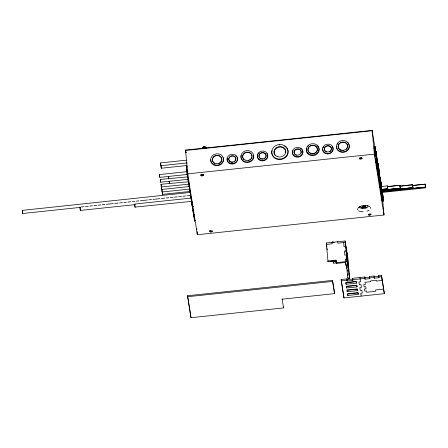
<?xml version="1.0" encoding="UTF-8"?>
<svg xmlns="http://www.w3.org/2000/svg" width="448" height="448" viewBox="0 0 448 448"><rect width="100%" height="100%" fill="white"/><g stroke="black" fill="none" stroke-linecap="round" stroke-linejoin="round"><path stroke-width="0.67" d="M185.534 150.035L187.74 174.222M374.466 155.215L374.338 154.134L187.695 173.874L197.355 234.713L384.009 215.001L382.732 200.805M202.703 148.154L202.653 147.834M206.136 147.79L206.086 147.47M362.074 207.329L362.034 207.071C362.516 209.686 361.346 206.147 363.317 207.172M375.273 157.013L374.489 151.032M377.507 171.002L376.645 164.237M387.57 186.878L387.604 187.258L387.559 186.564L400.014 185.287L400.165 186.698L400.126 186.049L412.574 184.727L412.681 185.399M412.698 185.752L412.731 186.133L412.67 185.534M191.19 199.797L189.935 190.546M186.278 160.182L160.558 162.904L160.67 164.332M187.27 162.91L160.854 165.704L160.742 164.27M186.978 165.514L161.258 168.235L161.118 166.533M204.534 146.58L204.63 147.448L204.523 146.535M357.487 208.533L357.543 209.782M159.617 175.958L159.505 174.558L187.286 171.623M187.583 174.423L159.802 177.358L159.768 176.736M188.356 179.278L160.574 182.218L160.507 181.804L160.283 179.413L188.042 176.859M160.574 182.218L160.294 179.441M188.126 181.815L161.056 184.274L161.325 186.967L189.134 184.134M161.353 187.074L161.056 184.274M189.51 186.514L161.734 189.454L161.437 186.654L161.51 187.062M189.913 189.039L162.137 191.979L161.997 190.305M190.294 191.419L162.518 194.359L162.434 193.234M80.45 207.379L22.753 213.483L22.406 210.37L189.93 192.461M79.968 207.161L80.321 210.426L135.234 204.618M80.321 210.426L79.996 207.194M192.03 201.331L134.982 207.11L134.686 204.053L190.988 198.1M135.033 207.357L134.775 204.579M186.586 168.258L186.592 168.84M360.091 206.993L360.198 206.707L359.856 207.312A1.663 1.473 -9.1 0 1 358.294 207.889M203.588 147.146C204.131 146.166 203.89 147.151 205.066 146.989L204.641 147.252M369.135 210.224L367.063 211.159M359.526 207.558L358.708 207.794M203.93 147.056L204.613 146.983M229.27 145.499L185.539 150.035M230.658 145.354L372.204 130.385L372.534 132.642L372.49 132.171M185.562 150.461L372.21 130.726L372.204 130.385M201.275 175.196L203.336 174.978M359.856 158.424L361.917 158.206M81.362 206.976L84.146 206.679M85.534 206.534L88.318 206.237M89.706 206.091L92.484 205.8M93.878 205.649L96.656 205.358M98.045 205.212L100.828 204.915M102.217 204.77L105 204.473M106.389 204.327L113.338 203.594M114.733 203.442L118.205 203.078M119.594 202.933L122.377 202.636M123.766 202.49L126.549 202.194M127.938 202.048L130.715 201.757M132.11 201.606L134.887 201.314M136.276 201.169L139.059 200.872M140.448 200.726L147.403 199.993M148.792 199.842L151.57 199.55M152.964 199.399L159.914 198.666M161.302 198.52L164.78 198.15M166.169 198.005L168.946 197.714M170.341 197.562L173.118 197.271M174.507 197.126L177.29 196.829M178.679 196.683L181.462 196.386M182.851 196.241L185.634 195.95M187.023 195.798L190.495 195.434M381.226 186.564L387.447 185.853L387.554 186.525M387.57 186.659L400.008 185.315M400.131 186.312L412.574 184.75M381.489 189.448L387.738 188.742L387.828 189.554L387.447 185.875M381.494 189.498L387.722 188.882M381.506 189.577L387.727 188.922M400.288 188.322L400.238 187.583L400.299 188.166L381.606 190.187L400.282 188.278L400.394 188.989L400.131 186.099M381.623 190.294L400.294 188.356M381.735 190.91L412.838 187.617L412.955 188.429L412.698 185.534M381.73 190.966L412.849 187.712M381.752 191.05L412.854 187.796M380.554 191.8L425.477 187.051C425.925 190.254 424.889 181.955 425.326 184.828M380.559 191.85L425.488 187.146M380.57 191.94L425.499 187.225M380.671 192.606L425.6 187.835M362.09 207.435L363.339 207.301M345.509 262.444L336.291 263.418L336.062 260.898L328.048 261.744L326.29 242.978L345.128 240.985L347.838 257.981L349.709 278.527L348.102 278.695L347.374 274.131L346.724 267.019L348.331 266.851L348.544 268.167L347.463 257.258L346.209 250.023L347.598 265.306L345.99 265.479L345.162 259.19L346.769 259.017L346.886 259.762M346.388 257.37L347.463 257.258M346.517 258.798L347.592 258.686M336.062 260.898L335.944 260.154L327.925 260.999L328.048 261.744M330.506 261.251L333.267 260.96M335.994 261.178L333.25 261.464L333.519 263.15L336.946 262.786M346.73 260.109L347.799 259.991M335.944 260.154L336.174 262.674L346.998 261.531L347.598 265.306M347.374 274.131L348.981 273.963L349.709 278.527M283.399 306.942L283.489 307.922L190.988 317.705L187.55 295.747L332.545 280.414L334.589 293.636L282.094 299.191M378.924 277.71L378.672 275.537L381.506 275.234L384.345 293.658L343.952 297.931L341.107 279.507L346.853 278.902L347.105 281.07L352.845 280.465L352.598 278.292L364.756 277.01L365.002 279.177L369.813 278.673L369.561 276.5L374.119 276.018L374.366 278.191L378.924 277.71L378.834 276.758M346.97 279.647L352.716 279.037M364.874 277.749L369.684 277.245M374.237 276.763L378.795 276.282L378.672 275.537M187.639 296.727L332.634 281.389L334.589 293.636M341.242 280.935L346.982 280.33L347.105 281.07M352.598 278.292L352.727 279.72L364.885 278.432L365.002 279.177M369.561 276.5L369.695 277.928L374.248 277.446L374.366 278.191M378.806 276.965L381.634 276.662L384.345 293.658M346.069 284.234L356.446 283.136L356.317 281.708L345.94 282.806L346.069 284.234L345.794 282.52L356.171 281.422L356.446 283.136M346.662 287.974L357.045 286.877L356.916 285.449L346.534 286.546L346.662 287.974L346.388 286.261L356.77 285.163L357.045 286.877M347.262 291.715L357.638 290.618L357.51 289.19L347.133 290.287L347.262 291.715L346.987 289.996L357.37 288.898L357.638 290.618M347.861 295.456L358.238 294.358L358.109 292.93L347.726 294.028L347.861 295.456L347.586 293.737L357.963 292.639L358.238 294.358M204.926 147.487L205.554 147.594M334.253 242.418L332.5 241.702A2.346 2.078 -9.1 0 0 331.906 242.57M193.312 212.694L192.892 209.961M370.289 207.183L370.619 208.398M160.558 162.904L160.843 165.682M168.678 178.903L168.386 176.338L168.661 178.494M169.456 183.792L169.204 181.227L169.383 183.378M159.505 174.558L159.802 177.358M162.137 191.979L161.84 189.174L161.935 189.801M162.518 194.359L162.221 191.559L162.406 192.959M362.113 207.659L362.18 208.191M22.406 210.174L22.635 211.887M22.753 213.483L22.714 212.705M425.382 185.842L425.438 186.306M161.246 168.213L160.961 165.435L161.056 166.034M161.722 189.426L161.543 188.048M374.276 147.297L374.153 146.714L374.416 150.248M384.003 214.973L374.399 154.588M379.652 177.649L379.719 178.046M188.412 182.235L187.964 178.836M190.753 196.918L190.932 197.708L190.887 196.403M412.854 187.572L412.58 184.783M365.82 207.071L365.764 206.679L365.915 207.794L365.809 206.931M374.791 146.894L372.327 131.516A0.806 0.375 -5.2 0 0 372.053 131.275M381.002 193.01L380.498 189.062M369.695 277.928L369.813 278.673M361.183 296.111L360.73 293.278L362.342 293.104L361.889 290.276L360.276 290.444L359.828 287.61L361.435 287.442L360.982 284.609L359.374 284.777L358.921 281.943L360.534 281.775L359.951 277.514M352.727 279.72L352.845 280.465M345.761 247.419L345.643 246.674L344.036 246.842L343.65 242.581M346.153 251.681L346.035 250.936L344.422 251.11L344.792 255.147L346.399 254.979L346.517 255.724M346.724 267.019L346.937 268.335L346.623 264.93M341.107 279.507L343.823 296.503M336.174 262.674L336.291 263.418M326.29 242.978L326.827 246.378M326.85 247.122L326.418 244.401L332.158 243.796L332.03 242.368M327.068 248.483L327.286 249.844M279.21 144.553L279.294 145.057M282.111 298.878L283.489 307.922M185.774 151.85L185.954 152.93A0.806 0.717 -9.1 0 1 186.144 152.398M187.55 295.747L190.988 317.705M195.474 220.181L195.558 220.707M193.239 206.192L193.323 206.724M365.809 207.15L365.764 206.679M365.562 205.604L365.529 205.184M187.818 174.955L187.746 174.272M186.62 167.737L186.418 166.572L187.516 177.055L187.527 176.579M379.747 185.063L379.954 186.256L379.893 184.906M378.392 176.529L378.722 178.405L378.689 177.156M412.754 186.379L412.793 186.743M400.187 186.945L400.226 187.309M387.621 187.505L387.66 187.869M382.508 191.974L383.404 201.292L382.463 192.5L383.23 199.539L382.715 195.776M190.646 196.213L190.277 193.178M377.07 168.19L377.367 170.022L377.25 168.011M186.782 169.422L186.934 170.654M381.545 186.043C379.938 173.555 383.163 204.568 382.222 192.315M378.336 168.442L378.582 171.074L377.642 162.282L378.398 169.378L377.894 165.558M379.663 184.425L379.484 182.896M378.258 175.521L377.838 171.83M191.677 200.222L191.979 203M189.084 183.988L189.162 184.643M381.623 186.245L380.974 181.614L381.304 186.57M186.833 169.372L187.012 171.354M376.163 155.882L376.27 156.783M375.161 150.41L375.318 151.805M362.034 207.071L362.09 207.586M161.566 187.516L161.622 188.054M381.718 196.885L382.189 200.245L382.127 198.895M376.891 166.662L376.986 167.457M375.67 158.838L376.281 163.162L376.286 162.68M374.662 152.673L375.133 156.033L375.116 155.243M192.606 207.827L193.486 214.402L193.458 213.158M194.001 214.564L194.23 216.675M193.99 214.861L194.214 216.989M189.179 184.346L189.241 185.343M192.786 209.054L192.584 207.155M375.558 157.78L376.41 164.315L376.359 162.898M187.785 177.61L188.664 184.184L188.636 182.935M381.466 187.662L382.127 192.735L382.15 192.399M380.486 181.787L380.985 185.606L380.251 178.534L381.17 187.309L380.072 176.82L380.346 180.874M378.918 171.427L379.747 177.755L378.498 166.001L379.999 180.04L378.286 163.727L378.711 170.027M376.639 157.438L377.306 162.512L376.331 153.115L377.496 164.214L376.146 151.396L376.482 156.346M381.836 195.849L381.92 196.672M382.374 196.011L382.452 196.728M380.145 182.022L380.218 182.739M381.606 196.146L381.394 194.057M380.229 186.81L380.363 188.115M379.372 182.157L379.165 180.068M377.692 170.856L378.913 180.135L378.907 179.25M376.673 164.858L376.779 165.928M374.55 151.939L374.338 149.845M190.025 190.809L190.148 191.996M187.762 176.938L187.863 177.89M381.545 195.238L382.318 201.398L382.217 199.483M380.274 186.945L381.231 194.538L381.231 193.838M379.31 181.25L380.083 187.41L379.91 184.598M190.512 192.282L190.63 193.458M188.922 184.61L189.75 191.044L189.756 190.562M374.388 154.482L372.21 130.726M378.84 172.967L378.952 174.11M191.548 200.71L192.164 205.57L192.097 204.271M382.575 194.863L382.396 192.937M377.754 164.64L377.479 160.586L378.588 170.593M193.648 213.825L194.572 221.262L194.421 218.674M191.414 199.836L192.343 207.278L192.192 204.686M188.244 179.06L188.401 180.746M193.194 210.056L193.301 211.238M189.51 187.488L189.728 190.025M187.275 173.505L187.494 176.036M400.014 185.343L400.271 188.182M376.561 159.606L376.639 160.451M372.613 133.302L372.602 133.19A0.806 0.717 -9.1 0 0 372.047 132.586M383.488 287.666L383.617 289.094L375.598 289.946L375.81 291.262L366.598 292.236L366.386 290.926L364.778 291.094L364.442 288.988L366.05 288.814L365.714 286.709L364.106 286.882L363.754 284.654L365.361 284.486L365.008 282.262L370.748 281.658L370.63 280.913L376.376 280.302L376.494 281.047L382.234 280.442L382.105 279.014M381.506 275.234L381.634 276.662M374.119 276.018L374.248 277.446M364.756 277.01L364.885 278.432M347.385 255.147L347.519 256.575L346.937 252.314M348.331 266.851L348.981 273.963M346.483 249.48L346.612 250.908L346.03 246.646M345.582 243.818L345.71 245.241L345.257 242.413L337.904 243.186L337.775 241.763M345.128 240.985L346.998 261.531M346.853 264.998L346.976 266.37M347.29 269.791L347.413 271.163M347.726 274.585L347.85 275.957M347.973 277.329L348.102 278.695M345.761 262.931L345.99 265.479M346.853 278.902L346.982 280.33M343.868 296.979L343.952 297.931M333.346 261.257L333.519 263.15M332.545 280.414L332.634 281.389M206.147 147.627L206.192 148.126M196.795 228.558L196.924 229.936M197.086 231.56L197.338 234.315M188.899 183.842L189.571 189.336L189.454 187.438M185.842 151.911L185.886 152.382L185.601 150.707M381.31 193.122L381.466 194.454M379.238 180.471L379.126 179.144M189.644 187.488L189.728 188.434M188.742 182.689L188.826 183.607M377.317 168.37L377.457 170.022M193.15 210.168L193.306 212.167M187.219 173.449L187.342 175.347L186.626 169.299M380.951 190.792L381.024 191.649M193.676 213.506L194.398 219.554L194.37 218.764M192.36 204.652L192.422 205.391M191.447 199.517L191.492 200.071M381.354 193.133L381.405 193.743M365.904 207.743L365.87 207.323M188.804 182.498L188.821 182.829M187.471 173.382L187.494 173.83M374.254 148.086L374.27 148.434M187.477 166.684L187.494 167.087M374.304 154.011A0.806 0.375 -5.2 0 1 374.388 154.146A0.806 0.717 -9.1 0 1 374.287 154.554M383.718 213.461A0.806 0.375 -5.2 0 0 383.818 213.237A0.806 0.717 -9.1 0 1 383.718 213.646M197.338 233.167A0.806 0.375 -5.2 0 1 197.17 232.977A0.806 0.717 -9.1 0 0 197.344 233.358M187.93 173.594A0.806 0.375 -5.2 0 0 187.74 173.886A0.806 0.717 -9.1 0 0 187.914 174.266M367.382 205.374A4.133 1.921 -5.2 0 1 365.725 208.174A4.133 1.921 -5.2 0 1 360.074 207.67M363.154 211.764A6.653 3.091 -5.2 0 1 358.652 210.834M359.33 206.758A6.653 3.091 -5.2 0 1 369.729 206.651M362.617 206.948A1.333 0.622 -5.2 0 1 363.093 206.13A1.333 0.622 -5.2 0 1 364.812 206.114A1.333 0.622 -5.2 0 1 364.851 206.92M370.927 213.875A1.322 0.61 -5.2 0 1 369.958 214.715A1.322 0.61 -5.2 0 1 368.368 214.334M362.018 157.875A1.322 0.61 -5.2 0 1 360.606 158.631A1.322 0.61 -5.2 0 1 359.425 157.965M360.041 157.528A1.322 0.61 -5.2 0 1 360.287 157.461M361.542 157.478A1.322 0.61 -5.2 0 1 361.726 157.55M203.28 174.479A1.322 0.61 -5.2 0 1 202.35 175.37A1.322 0.61 -5.2 0 1 200.749 174.927M200.928 174.558A1.322 0.61 -5.2 0 1 201.085 174.446M212.296 230.961A1.322 0.61 -5.2 0 1 210.778 231.538A1.322 0.61 -5.2 0 1 209.709 230.927M209.882 230.681A1.322 0.61 -5.2 0 1 210.241 230.474M294.678 154.123A3.573 3.158 -9.1 0 1 297.181 149.139A3.573 3.158 -9.1 0 1 301.022 153.166M296.341 155.26A3.573 3.158 -9.1 0 1 295.697 154.986M301.913 149.576A5.281 4.676 -9.1 0 1 301.426 155.686A5.281 4.676 -9.1 0 1 294.588 156.408A5.281 4.676 -9.1 0 1 293.003 150.522M300.334 148.372A5.281 4.676 -9.1 0 1 301.196 148.904M316.999 145.466A6.457 5.712 -9.1 0 1 318.097 152.824A6.457 5.712 -9.1 0 1 310.05 155.182A6.457 5.712 -9.1 0 1 306.51 148.54M307.703 146.451A6.457 5.712 -9.1 0 1 308.616 145.594M332.153 146.378A5.281 4.676 -9.1 0 1 329.392 153.765A5.281 4.676 -9.1 0 1 322.666 149.156M322.851 148.221A5.281 4.676 -9.1 0 1 323.826 146.507M309.17 152.589A4.743 4.2 -9.1 0 1 308.986 147.112A4.743 4.2 -9.1 0 1 315.05 145.914A4.743 4.2 -9.1 0 1 317.072 151.026M316.635 151.799A4.743 4.2 -9.1 0 1 316.03 152.482M315.291 153.048A4.743 4.2 -9.1 0 1 314.446 153.474M313.527 153.748A4.743 4.2 -9.1 0 1 311.618 153.776M310.71 153.535A4.743 4.2 -9.1 0 1 309.887 153.132M326.407 152.006A3.573 3.158 -9.1 0 1 324.968 147.347A3.573 3.158 -9.1 0 1 330.434 146.77A3.573 3.158 -9.1 0 1 329.857 151.642M348.779 144.066A6.457 5.712 -9.1 0 1 344.109 152.275A6.457 5.712 -9.1 0 1 336.526 146.49M337.226 144.245A6.457 5.712 -9.1 0 1 337.938 143.254M347.239 142.268A6.457 5.712 -9.1 0 1 348.118 143.097M340.95 150.338A4.743 4.2 -9.1 0 1 338.447 145.174A4.743 4.2 -9.1 0 1 344.109 142.324A4.743 4.2 -9.1 0 1 347.57 147M347.306 147.829A4.743 4.2 -9.1 0 1 346.27 149.285M343.762 150.545A4.743 4.2 -9.1 0 1 341.858 150.578M284.542 146.104A8.215 7.269 -9.1 0 1 287.185 155.473A8.215 7.269 -9.1 0 1 276.903 159.169A8.215 7.269 -9.1 0 1 272.065 150.595M222.981 157.371A6.457 5.712 -9.1 0 1 218.31 165.581A6.457 5.712 -9.1 0 1 210.722 159.796M237.132 157.282A5.281 4.676 -9.1 0 1 232.781 164.08A5.281 4.676 -9.1 0 1 227.287 158.323M235.872 155.809A5.281 4.676 -9.1 0 1 236.589 156.486M253.646 155.254A6.457 5.712 -9.1 0 1 247.246 162.518A6.457 5.712 -9.1 0 1 241.186 155.445M266.823 153.289A5.281 4.676 -9.1 0 1 264.068 160.675A5.281 4.676 -9.1 0 1 257.342 156.066M257.527 155.126A5.281 4.676 -9.1 0 1 257.914 154.23M258.496 153.418A5.281 4.676 -9.1 0 1 259.246 152.718M275.038 155.378A5.919 5.236 -9.1 0 1 278.589 147.235A5.919 5.236 -9.1 0 1 285.813 152.74M260.921 158.85A3.573 3.158 -9.1 0 1 259.263 154.879A3.573 3.158 -9.1 0 1 263.637 152.919A3.573 3.158 -9.1 0 1 266.028 156.559M265.798 157.175A3.573 3.158 -9.1 0 1 265.434 157.746M264.953 158.239A3.573 3.158 -9.1 0 1 264.376 158.642M263.021 159.102A3.573 3.158 -9.1 0 1 261.593 159.062M252.006 157.108A4.743 4.2 -9.1 0 1 251.306 158.71M250.706 159.393A4.743 4.2 -9.1 0 1 249.967 159.958M249.116 160.384A4.743 4.2 -9.1 0 1 248.198 160.653M243.846 159.499A4.743 4.2 -9.1 0 1 245.566 152.701A4.743 4.2 -9.1 0 1 252.073 156.257M228.95 160.328A3.573 3.158 -9.1 0 1 232.753 156.016A3.573 3.158 -9.1 0 1 235.301 160.804M234.847 161.319A3.573 3.158 -9.1 0 1 234.293 161.745M232.96 162.271A3.573 3.158 -9.1 0 1 230.843 162.109M229.684 161.398A3.573 3.158 -9.1 0 1 229.258 160.899M213.041 162.03A4.743 4.2 -9.1 0 1 214.894 156.089A4.743 4.2 -9.1 0 1 221.396 157.819A4.743 4.2 -9.1 0 1 218.882 163.582M214.323 163.24A4.743 4.2 -9.1 0 1 213.606 162.697M204.546 146.636A0.913 0.426 -5.2 0 1 205.167 147.179M203.42 147.162A0.913 0.426 -5.2 0 1 203.986 146.698M203.655 148.4A0.89 0.414 -5.2 0 1 204.529 148.098M202.978 148.462A1.523 0.711 -5.2 0 1 204.271 147.823A1.523 0.711 -5.2 0 1 205.811 148.092M206.063 147.952A1.758 0.818 -5.2 0 1 205.923 148.109M202.731 147.672A1.758 0.818 -5.2 0 1 203.605 147.134M204.949 146.994A1.758 0.818 -5.2 0 1 205.962 147.33M202.647 147.997A0.846 0.75 -9.1 0 1 203.101 147.252M375.222 146.63L376.348 157.086L375.222 146.63M375.407 148.294L376.163 155.389L375.407 148.294M425.309 184.962L425.37 185.55L425.337 184.962M425.219 184.156L412.082 185.55L425.214 184.178M425.449 186.463L425.505 187.046L425.454 186.497M387.677 188.16L387.738 188.737L387.682 188.194M363.121 207.732A1.333 0.622 -5.2 0 0 365.198 207.116A1.333 0.622 -5.2 0 0 363.3 206.646A1.333 0.622 -5.2 0 0 363.121 207.732M363.423 207.502A0.795 0.37 -5.2 0 0 364.666 207.138A0.795 0.37 -5.2 0 0 363.53 206.853A0.795 0.37 -5.2 0 0 363.423 207.502M296.078 154.924A3.573 3.158 -9.1 0 0 301.157 151.631A3.573 3.158 -9.1 0 0 295.579 149.47A3.573 3.158 -9.1 0 0 296.078 154.924M295.344 156.318A5.281 4.676 -9.1 0 0 302.854 151.452A5.281 4.676 -9.1 0 0 294.61 148.254A5.281 4.676 -9.1 0 0 295.344 156.318M309.478 154.476A6.457 5.712 -9.1 0 0 319.066 149.083A6.457 5.712 -9.1 0 0 309.344 144.558A6.457 5.712 -9.1 0 0 309.478 154.476M310.386 153.16A4.743 4.2 -9.1 0 0 317.358 149.089A4.743 4.2 -9.1 0 0 310.139 145.874A4.743 4.2 -9.1 0 0 310.386 153.16M325.584 153.121A5.281 4.676 -9.1 0 0 333.088 148.254A5.281 4.676 -9.1 0 0 324.85 145.057A5.281 4.676 -9.1 0 0 325.584 153.121M326.15 151.659A3.573 3.158 -9.1 0 0 331.402 148.596A3.573 3.158 -9.1 0 0 325.97 146.177A3.573 3.158 -9.1 0 0 326.15 151.659M340.105 151.446A6.457 5.712 -9.1 0 0 349.283 145.499A6.457 5.712 -9.1 0 0 339.209 141.585A6.457 5.712 -9.1 0 0 340.105 151.446M340.62 149.962A4.743 4.2 -9.1 0 0 347.598 145.891A4.743 4.2 -9.1 0 0 340.379 142.677A4.743 4.2 -9.1 0 0 340.62 149.962M214.822 163.262A4.743 4.2 -9.1 0 0 221.794 159.191A4.743 4.2 -9.1 0 0 214.575 155.982A4.743 4.2 -9.1 0 0 214.822 163.262M213.914 164.584A6.457 5.712 -9.1 0 0 223.502 159.191A6.457 5.712 -9.1 0 0 213.78 154.666A6.457 5.712 -9.1 0 0 213.914 164.584M230.591 161.767A3.573 3.158 -9.1 0 0 235.838 158.698A3.573 3.158 -9.1 0 0 230.406 156.285A3.573 3.158 -9.1 0 0 230.591 161.767M229.701 163.089A5.281 4.676 -9.1 0 0 237.541 158.682A5.281 4.676 -9.1 0 0 229.589 154.98A5.281 4.676 -9.1 0 0 229.701 163.089M245.056 160.065A4.743 4.2 -9.1 0 0 252.034 155.994A4.743 4.2 -9.1 0 0 244.815 152.785A4.743 4.2 -9.1 0 0 245.056 160.065M244.541 161.549A6.457 5.712 -9.1 0 0 253.719 155.602A6.457 5.712 -9.1 0 0 243.645 151.693A6.457 5.712 -9.1 0 0 244.541 161.549M260.669 158.491A3.573 3.158 -9.1 0 0 266.073 155.663A3.573 3.158 -9.1 0 0 260.798 152.998A3.573 3.158 -9.1 0 0 260.669 158.491M260.254 160.026A5.281 4.676 -9.1 0 0 267.764 155.165A5.281 4.676 -9.1 0 0 259.521 151.962A5.281 4.676 -9.1 0 0 260.254 160.026M201.449 175.846A1.322 0.61 -5.2 0 0 203.414 175.168A1.322 0.61 -5.2 0 0 201.438 174.782A1.322 0.61 -5.2 0 0 201.449 175.846M210.33 231.952A1.322 0.61 -5.2 0 0 212.369 231.33A1.322 0.61 -5.2 0 0 210.47 230.877A1.322 0.61 -5.2 0 0 210.33 231.952M359.951 159.029A1.322 0.61 -5.2 0 0 362.051 158.474A1.322 0.61 -5.2 0 0 360.248 157.954A1.322 0.61 -5.2 0 0 359.951 159.029M368.917 215.152A1.322 0.61 -5.2 0 0 371.011 214.592A1.322 0.61 -5.2 0 0 369.197 214.077A1.322 0.61 -5.2 0 0 368.917 215.152M276.36 158.497A8.215 7.269 -9.1 0 0 288.036 150.931A8.215 7.269 -9.1 0 0 275.218 145.953A8.215 7.269 -9.1 0 0 276.36 158.497M277.34 156.626A5.919 5.236 -9.1 0 0 285.757 151.172A5.919 5.236 -9.1 0 0 276.517 147.582A5.919 5.236 -9.1 0 0 277.34 156.626"/></g></svg>
